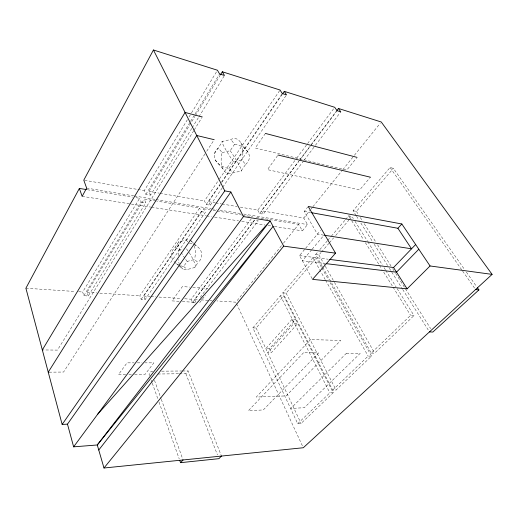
<?xml version="1.0" encoding="UTF-8"?>
<svg xmlns="http://www.w3.org/2000/svg" width="518" height="518" viewBox="0 0 518 518"><rect width="100%" height="100%" fill="white"/><g stroke="black" fill="none" stroke-linecap="round" stroke-linejoin="round"><path stroke-width="0.39" stroke-dasharray="2.59 1.94" d="M156.06 200.978L144.25 199.041L145.811 202.797L88.241 295.985L83.845 295.707L82.66 291.997L139.62 198.284L135.651 197.636M191.751 128.432L150.544 195.137L145.888 194.347L144.302 190.579L187.354 119.742M189.031 116.99L191.123 113.552M191.537 112.866L217.456 70.228M83.845 295.707L141.168 202.052L139.62 198.284M145.888 194.347L190.1 122.112M190.52 121.426L194.736 114.543M195.156 113.856L219.58 73.951M88.241 295.985L87.043 292.288L144.25 199.041M150.544 195.137L148.951 191.382L194.91 116.453M195.331 115.767L220.215 75.214M192.178 127.739L198.549 117.424M198.977 116.738L224.041 76.165M193.764 130.659L57.433 350.11L43.078 349.941M194.192 129.973L201.858 117.631M204.979 153.917L63.578 372.041L48.245 372.177M206.74 151.211L213.766 140.372M214.465 153.606L222.623 141.362L230.834 139.497A17.865 10.457 -78 0 1 240.876 142.949A17.865 10.457 -78 0 1 241.887 159.855L245.59 164.491L241.045 170.998L232.815 172.967L228.995 168.434A17.618 12.341 3.9 0 1 215.32 160.101A17.618 12.341 3.9 0 1 218.279 147.967L222.118 152.596A17.865 10.457 -78 0 0 232.815 172.967M222.118 152.596L230.199 150.732L234.57 144.237L230.834 139.497M145.072 299.566L143.745 296.056L203.671 208.773L205.387 212.302L145.072 299.566L141.136 299.32L139.815 295.791L199.579 208.106L156.85 201.107M222.235 187.937L210.289 205.219L206.177 204.526L204.461 200.945L219.03 179.558M219.483 178.891L280.057 90.015M179.817 265.475A15.177 11.843 -0.1 0 1 175.265 246.982L178.742 241.9L185.923 240.028A15.139 8.515 -83.8 0 1 190.32 240.313L193.693 243.356M228.995 168.434L233.514 161.823L241.887 159.855M141.136 299.32L201.262 211.681L199.579 208.106M206.177 204.526L282.304 93.57M210.289 205.219L208.566 201.651L219.969 185.043M221.795 182.381L282.012 94.677M222.695 187.27L286.091 95.558M265.397 133.43L255.232 148.018L346.73 170.137L356.591 157.99M180.562 265.74A15.177 11.843 -0.1 0 0 183.612 266.485L187.205 261.415L194.503 259.453L198.096 262.568L194.47 267.573L187.283 269.522A15.139 8.515 -83.8 0 1 180.361 266.226M277.59 155.653L267.443 169.626L359.634 189.951L370.396 177.195M184.699 298.776L191.123 299.203L251.321 218.751M240.313 207.116L257.776 210.127L296.277 158.67M296.756 158.029L334.719 107.291M195.798 302.117L194.658 299.443L254.973 219.334M303.71 160.748L263.241 214.154L261.428 210.755L298.601 161.376M300.051 159.453L310.742 145.254M311.227 144.606L336.493 111.046M191.123 299.203L192.534 302.557L254.552 220.221L258.197 220.804L199.475 298.297M257.776 210.127L259.583 213.533L298.795 161.467M299.281 160.826L310.418 146.037M310.904 145.396L336.558 111.331M304.195 160.107L314.925 145.953M315.41 145.305L340.766 111.849M199.728 302.648L205.504 295.072M323.724 235.14L317.437 234.162L304.254 211.389L307.698 207.083M281.462 245.681L235.871 302.188L216.848 300.919M283.488 243.169L298.685 224.333L302.382 230.866L307.511 224.585L303.762 218.046L261.428 210.755M303.762 218.046L310.347 209.887M310.852 209.259L312.373 207.375M312.878 206.747L342.256 170.331M342.767 169.71L353.911 155.892M354.416 155.27L380.251 123.252M179.448 373.756L185.852 373.679L188.092 370.94L221.445 456.067M312.166 278.684L299.501 255.581L305.134 248.847M305.646 248.239L320.519 230.484M311.661 249.76L302.344 260.768L325.485 263.571M312.179 249.152L324.598 234.473M252.875 327.881L280.4 295.707L283.689 295.959L333.223 392.722L301.075 423.439L297.701 423.679L252.875 327.881L256.132 328.004L283.689 295.959M330.076 282.601L371.529 356.131L336.059 390.015L332.666 390.132L282.815 292.884L312.943 257.673L316.258 258.087L321.387 267.191M322.351 266.537L315.591 254.578L317.696 252.117M319.794 249.663L327.156 241.058M327.68 240.443L330.834 236.758M331.358 236.143L345.027 220.176M345.551 219.561L348.705 215.876L352.026 216.485L353.308 218.538M356.106 215.54L353.088 210.748L390.073 167.521L393.395 168.382L464.504 269.438M282.815 292.884L286.104 293.149L316.258 258.087M315.591 254.578L318.907 255.005L321.011 252.564M321.536 251.949L328.898 243.389M329.422 242.78L333.624 237.885M335.729 235.444L348.873 220.156M349.397 219.548L352.026 216.485M353.088 210.748L356.416 211.389L393.395 168.382M291.971 319.392L265.76 348.64L269.457 348.698L295.694 319.58L291.971 319.392L294.017 323.42L297.746 323.595L271.335 352.661L267.638 352.622L294.017 323.42M297.701 423.679L329.836 392.851L333.223 392.722M332.666 390.132L368.136 356.106L371.529 356.131M322.753 267.243L371.27 353.101L410.612 315.352L413.992 315.566L396.471 287.555M371.27 353.101L374.663 353.14L413.992 315.566M175.265 246.982L178.937 250.136L183.184 249.016M157.848 374.009L178.652 373.763M125.712 374.572L118.447 374.663L127.02 362.853L134.117 362.853M128.937 374.54L131.358 374.508M134.589 374.469L145.079 374.346L153.846 362.846L145.169 362.846M152.836 371.251L151.237 371.264L149.048 374.113L149.592 375.628M161.648 371.173L181.682 370.992M182.485 370.985L188.092 370.94M137.276 362.853L142.01 362.846M179.131 301.34L172.002 300.887L182.414 286.545L189.588 287.114M182.297 301.541L195.765 302.395M192.534 302.557L195.506 302.745M25.9 288.222L75.466 291.517M78.658 291.731L82.66 291.997M87.043 292.288L96.639 292.923M99.838 293.136L139.815 295.791M143.745 296.056L150.168 296.484M150.971 296.536L155.788 296.853M159 297.067L181.488 298.562M194.658 299.443L200.207 299.812M201.003 299.864L212.095 300.602M192.78 287.367L207.925 288.565M299.501 255.581L328.192 259.22M201.262 211.681L205.387 212.302M82.148 196.354L150.77 207.109M151.567 207.232L205.827 215.734M206.63 215.864L211.415 216.615M214.607 217.113L238.545 220.862M241.738 221.361L264.879 224.987M268.071 225.492L271.257 225.99M274.449 226.489L302.382 230.866M141.168 202.052L145.811 202.797M86.636 188.099L133.683 195.869M134.479 195.998L155.212 199.424M156.009 199.559L211.027 208.644M211.83 208.78L216.608 209.57M219.8 210.094L240.533 213.52M243.719 214.044L307.511 224.585M87.289 189.718L132.485 197.118M203.671 208.773L210.01 209.809M213.176 210.327L216.343 210.852M217.133 210.981L241.686 214.996M242.476 215.125L252.771 216.815M256.416 217.411L298.685 224.333M259.583 213.533L263.241 214.154M84.576 180.296L137.134 189.348M137.93 189.484L144.302 190.579M148.951 191.382L159.259 193.156M160.049 193.292L204.461 200.945M208.566 201.651L214.912 202.745M215.708 202.881L221.264 203.839M222.054 203.975L237.14 206.572M304.254 211.389L310.599 212.535M176.496 263.727L178.244 265.164M178.827 265.643L182.912 268.991M183.612 266.485L187.283 269.522M185.923 240.028L188.319 242.171M194.25 243.868L196.497 245.895M215.281 160.023L223.051 169.088M240.838 142.871L248.161 152.35M466.362 272.079L476.592 286.609M390.073 167.521L462.173 270.422M462.632 271.076L475.576 289.549M356.416 211.389L358.573 214.795M360.301 217.521L362.458 220.933M364.186 223.659L375.841 242.068M377.57 244.794L390.954 265.922M392.683 268.654L393.978 270.694M395.7 273.426L430.672 328.639M356.539 216.226L359.129 220.331M360.852 223.07L372.5 241.55M374.229 244.289L387.6 265.507M389.329 268.246L402.272 288.779M402.7 289.465L428.587 330.536M355.018 221.27L367.411 241.084M367.838 241.77L382.368 265.002M384.078 267.735L385.36 269.787M385.787 270.467L396.043 286.868M348.705 215.876L349.987 217.929M351.69 220.674L363.649 239.886M365.358 242.631L379.021 264.581M379.441 265.268L382.006 269.386M383.715 272.131L392.683 286.538M393.11 287.225L410.612 315.352M318.907 255.005L324.877 265.52M325.278 266.22L334.039 281.643M334.44 282.342L374.663 353.14M321.782 267.89L328.496 279.798M312.943 257.673L325.168 279.467M325.557 280.167L368.136 356.106M286.104 293.149L336.059 390.015M280.4 295.707L329.836 392.851M269.457 348.698L271.335 352.661M256.132 328.004L301.075 423.439M236.545 303.652L302.952 447.015M185.852 373.679L217.437 454.914M154.5 380.361L161.027 398.556M161.299 399.313L183.048 459.971M151.204 380.167L152.014 382.439M152.279 383.197L157.938 399.087M159.013 402.117L179.209 458.883M233.514 161.823A17.826 1.716 57 0 1 224.158 146.775A17.826 1.716 57 0 1 222.623 141.362M230.199 150.732A17.826 1.716 57 0 1 241.045 170.998M234.57 144.237A17.618 12.341 3.9 0 1 245.59 164.491M187.205 261.415A15.177 3.354 56.9 0 1 185.353 258.955M184.881 258.288A15.177 3.354 56.9 0 1 178.742 241.9M186.448 248.828A15.177 3.354 56.9 0 1 188.701 251.949M189.141 252.603A15.177 3.354 56.9 0 1 194.47 267.573M190.883 240.676A15.139 8.515 -83.8 0 1 193.784 244.509M194.308 245.856A15.139 8.515 -83.8 0 1 194.503 259.453M179.584 264.692A15.139 8.515 -83.8 0 1 178.27 259.44M178.147 255.529A15.139 8.515 -83.8 0 1 178.937 250.136M189.517 243.246A15.177 11.843 -0.1 0 1 198.096 262.568M310.541 339.588L256.274 397.06L286.098 395.894L340.74 340.417L310.541 339.588M303.535 352.726L248.342 410.735L263.28 409.932L318.706 352.9L303.535 352.726M346.503 353.224L290.76 408.449L304.325 407.711L360.172 353.386L346.503 353.224"/><path stroke-width="0.78" d="M220.636 74.521L222.326 71.775L224.462 75.479L219.58 73.951L217.456 70.228L153.432 49.993L83.78 180.154L86.636 188.099L82.148 196.354L79.358 188.416L86.493 189.588M79.358 188.416L25.9 288.222L62.154 424.449L67.482 424.145L230.86 192.01L224.786 190.87L153.432 49.993M42.321 349.935L185.062 112.445L202.285 116.945M48.245 372.177L196.743 135.502L214.206 139.692M282.465 94.017L284.291 91.356L334.719 107.291L337.043 110.684L340.766 111.849L338.435 108.469L336.978 110.405M62.154 424.449L224.786 190.87M67.482 424.145L73.627 446.84L243.454 216.582L270.124 220.914L283.689 246.134L335.547 253.16L312.548 279.37L407.096 288.843L430.057 265.967L492.1 274.378L303.289 447.746L103.988 468.007L97.287 444.975L270.124 220.914L97.617 414.316M98.757 450.019L273.077 226.405L97.287 444.975L73.627 446.84M103.988 468.007L283.689 246.134M179.752 460.398L180.555 462.665L183.048 459.971M311.396 212.678L397.889 228.27L401.845 223.99L430.057 265.967M329.785 259.421L393.55 267.508L415.656 244.535M418.803 249.216L396.51 272.17L326.288 263.668M221.445 456.067L218.9 458.67L180.555 462.665M477.518 287.93L478.91 289.912L432.834 332.051L429.448 331.902M475.576 289.549L478.91 289.912M324.514 235.263L411.545 248.802L397.889 228.27M401.845 223.99L308.197 206.475L335.547 253.16M278.049 155.018L370.396 177.195M265.397 133.43L357.083 157.381M222.326 71.775L280.057 90.015L282.304 93.57L286.545 94.898L284.291 91.356M338.435 108.469L381.261 121.995L492.1 274.378M393.55 267.508L407.096 288.843M230.86 192.01L243.454 216.582"/></g></svg>
